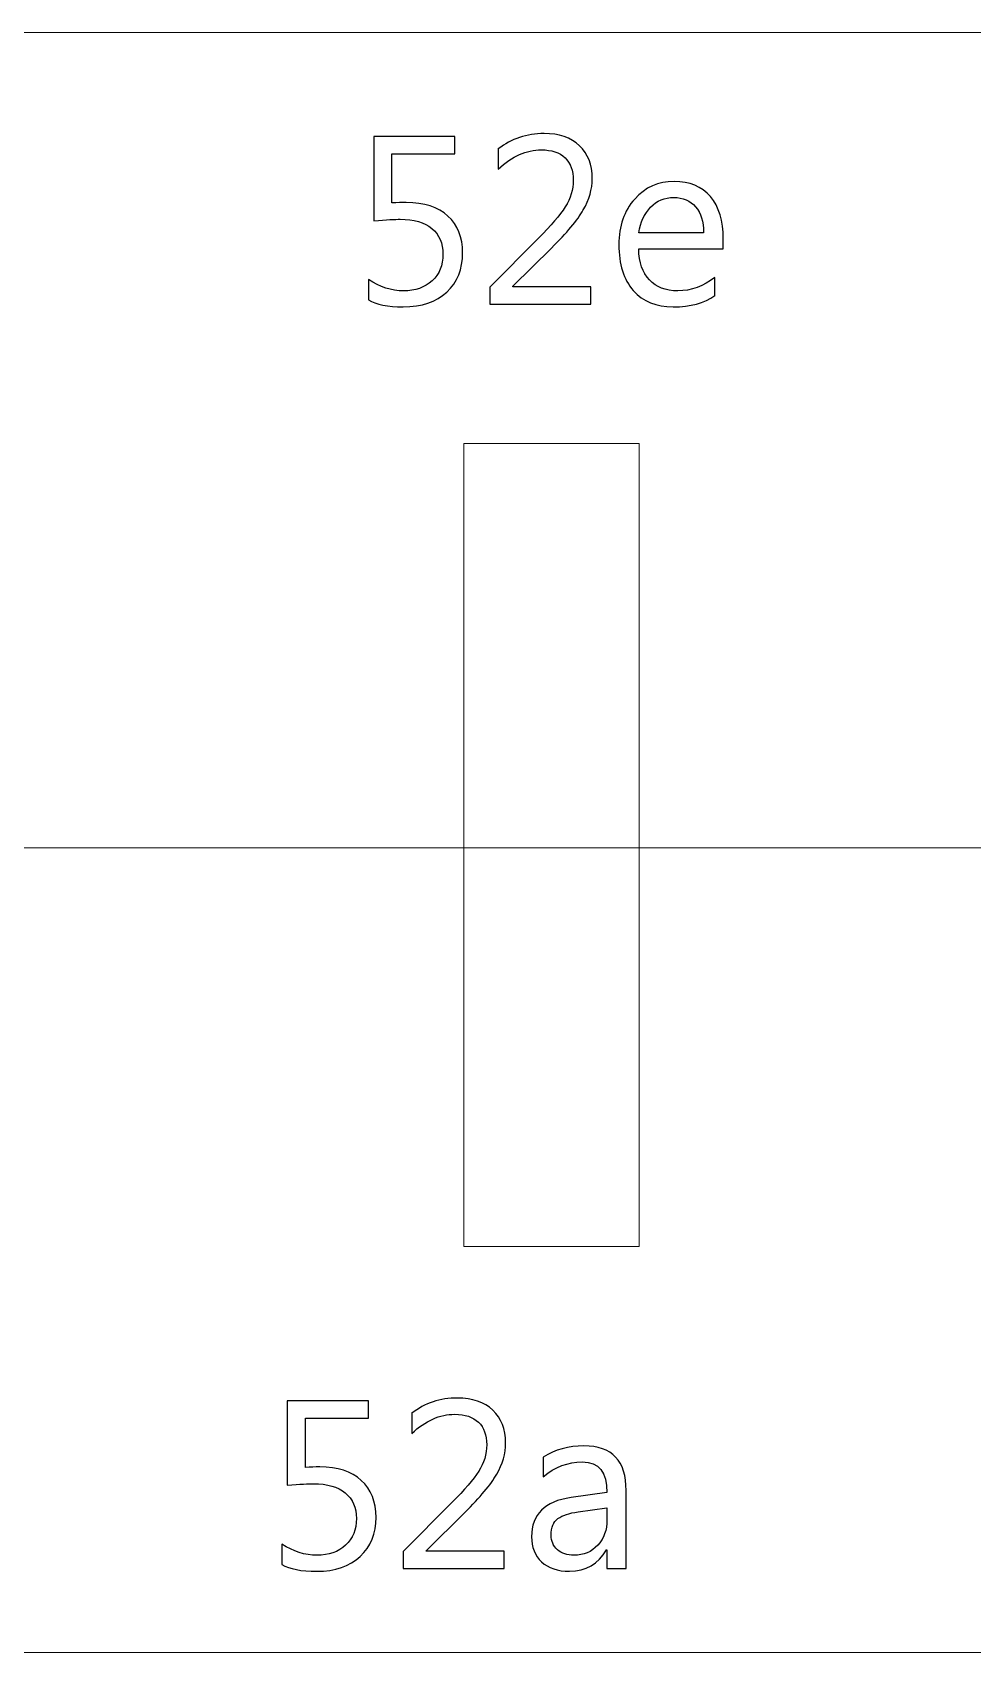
# Model space of a CAD drawing. Header units: centimetres. Extents: x -19.4 to 19.9, y -26.5 to 22.7.
# Drawn here: x -4.053 to -2.391, y 19.805 to 22.671 of the extents above; entities that cross this region are included whole.
import ezdxf

# ---------------------------------------------------------------- set-up
doc = ezdxf.new("R2010")
doc.units = ezdxf.units.CM
doc.header["$MEASUREMENT"] = 0
doc.layers.add('Camada 1', color=7, linetype='Continuous')

msp = doc.modelspace()

# ---------------------------------------------------------------- linework, layer by layer
at = {"layer": 'Camada 1', "color": 7, "lineweight": 9}
msp.add_lwpolyline([(-3.29051, 20.52374), (-2.98037, 20.52374), (-2.98037, 21.94334), (-3.29051, 21.94334), (-3.29051, 20.52374)], close=True, dxfattribs=at)
for points in [[(-5.71413, 22.67052), (-5.71413, 22.67052), (2.17639, 22.67048), (2.17639, 22.67048), (2.17639, 22.67048), (2.17639, 22.67048), (2.17639, 19.8054), (2.17639, 19.8054), (2.17639, 19.8054), (2.17639, 19.8054), (-5.71413, 19.80566), (-5.71413, 19.80566), (-5.71413, 19.80566), (-5.71413, 19.80566), (-5.71413, 22.67052), (-5.71413, 22.67052)], [(-5.71413, 21.22868), (-5.71413, 21.22868), (2.17639, 21.22866), (2.17639, 21.22866), (2.17639, 21.22866), (2.17639, 21.22866), (2.17639, 19.8054), (2.17639, 19.8054), (2.17639, 19.8054), (2.17639, 19.8054), (-5.71413, 19.80553), (-5.71413, 19.80553), (-5.71413, 19.80553), (-5.71413, 19.80553), (-5.71413, 21.22868), (-5.71413, 21.22868)]]:
    msp.add_open_spline(points, degree=3, knots=[0, 0, 0, 0, 0.2, 0.2, 0.2, 0.2, 0.4, 0.4, 0.4, 0.4, 0.6, 0.6, 0.6, 0.6, 1, 1, 1, 1], dxfattribs=at)
at = {"layer": 'Camada 1', "color": 7}
for points, knots in [([(-3.06592, 22.1902), (-3.06592, 22.1902), (-3.24457, 22.1902), (-3.24457, 22.1902), (-3.24457, 22.1902), (-3.24457, 22.1902), (-3.24457, 22.22026), (-3.24457, 22.22026), (-3.24457, 22.22026), (-3.24457, 22.22026), (-3.15821, 22.3069), (-3.15821, 22.3069), (-3.15821, 22.3069), (-3.13613, 22.32898), (-3.12039, 22.34733), (-3.11101, 22.36201), (-3.11101, 22.36201), (-3.10155, 22.37668), (-3.09683, 22.39242), (-3.09683, 22.40907), (-3.09683, 22.40907), (-3.09683, 22.42614), (-3.1017, 22.43941), (-3.1115, 22.44879), (-3.1115, 22.44879), (-3.12131, 22.45817), (-3.13521, 22.46283), (-3.15327, 22.46283), (-3.15327, 22.46283), (-3.17973, 22.46283), (-3.20506, 22.45154), (-3.22933, 22.42896), (-3.22933, 22.42896), (-3.22933, 22.42896), (-3.22933, 22.46452), (-3.22933, 22.46452), (-3.22933, 22.46452), (-3.20619, 22.48259), (-3.17924, 22.49162), (-3.14855, 22.49162), (-3.14855, 22.49162), (-3.12209, 22.49162), (-3.10127, 22.48442), (-3.0861, 22.4701), (-3.0861, 22.4701), (-3.07093, 22.45578), (-3.06338, 22.43651), (-3.06338, 22.41238), (-3.06338, 22.41238), (-3.06338, 22.3934), (-3.0686, 22.37478), (-3.07912, 22.35664), (-3.07912, 22.35664), (-3.08956, 22.33851), (-3.1084, 22.316), (-3.13556, 22.28912), (-3.13556, 22.28912), (-3.13556, 22.28912), (-3.20393, 22.22153), (-3.20393, 22.22153), (-3.20393, 22.22153), (-3.20393, 22.22153), (-3.20393, 22.22068), (-3.20393, 22.22068), (-3.20393, 22.22068), (-3.20393, 22.22068), (-3.06592, 22.22068), (-3.06592, 22.22068), (-3.06592, 22.22068), (-3.06592, 22.22068), (-3.06592, 22.1902), (-3.06592, 22.1902)], [0, 0, 0, 0, 0.0526316, 0.0526316, 0.0526316, 0.0526316, 0.1052632, 0.1052632, 0.1052632, 0.1052632, 0.1578947, 0.1578947, 0.1578947, 0.1578947, 0.2105263, 0.2105263, 0.2105263, 0.2105263, 0.2631579, 0.2631579, 0.2631579, 0.2631579, 0.3157895, 0.3157895, 0.3157895, 0.3157895, 0.3684211, 0.3684211, 0.3684211, 0.3684211, 0.4210526, 0.4210526, 0.4210526, 0.4210526, 0.4736842, 0.4736842, 0.4736842, 0.4736842, 0.5263158, 0.5263158, 0.5263158, 0.5263158, 0.5789474, 0.5789474, 0.5789474, 0.5789474, 0.6315789, 0.6315789, 0.6315789, 0.6315789, 0.6842105, 0.6842105, 0.6842105, 0.6842105, 0.7368421, 0.7368421, 0.7368421, 0.7368421, 0.7894737, 0.7894737, 0.7894737, 0.7894737, 0.8421053, 0.8421053, 0.8421053, 0.8421053, 0.8947368, 0.8947368, 0.8947368, 0.8947368, 1, 1, 1, 1]), ([(-3.45878, 22.1974), (-3.45878, 22.1974), (-3.45878, 22.23338), (-3.45878, 22.23338), (-3.45878, 22.23338), (-3.43853, 22.22012), (-3.41793, 22.21348), (-3.39698, 22.21348), (-3.39698, 22.21348), (-3.37602, 22.21348), (-3.35916, 22.21941), (-3.34632, 22.23126), (-3.34632, 22.23126), (-3.33354, 22.24305), (-3.32712, 22.25878), (-3.32712, 22.27833), (-3.32712, 22.27833), (-3.32712, 22.29773), (-3.33369, 22.3129), (-3.34674, 22.32376), (-3.34674, 22.32376), (-3.35986, 22.33463), (-3.37856, 22.34006), (-3.40297, 22.34006), (-3.40297, 22.34006), (-3.41123, 22.34006), (-3.42675, 22.33922), (-3.44947, 22.33759), (-3.44947, 22.33759), (-3.44947, 22.33759), (-3.44947, 22.48654), (-3.44947, 22.48654), (-3.44947, 22.48654), (-3.44947, 22.48654), (-3.30596, 22.48654), (-3.30596, 22.48654), (-3.30596, 22.48654), (-3.30596, 22.48654), (-3.30596, 22.45606), (-3.30596, 22.45606), (-3.30596, 22.45606), (-3.30596, 22.45606), (-3.4173, 22.45606), (-3.4173, 22.45606), (-3.4173, 22.45606), (-3.4173, 22.45606), (-3.4173, 22.36885), (-3.4173, 22.36885), (-3.4173, 22.36885), (-3.40819, 22.36941), (-3.3998, 22.3697), (-3.39204, 22.3697), (-3.39204, 22.3697), (-3.36036, 22.3697), (-3.3358, 22.36172), (-3.31845, 22.34585), (-3.31845, 22.34585), (-3.30109, 22.32997), (-3.29241, 22.30817), (-3.29241, 22.28051), (-3.29241, 22.28051), (-3.29241, 22.25187), (-3.30172, 22.22879), (-3.32042, 22.21137), (-3.32042, 22.21137), (-3.33912, 22.19387), (-3.3648, 22.18512), (-3.39733, 22.18512), (-3.39733, 22.18512), (-3.42477, 22.18512), (-3.44524, 22.18921), (-3.45878, 22.1974)], [0, 0, 0, 0, 0.0526316, 0.0526316, 0.0526316, 0.0526316, 0.1052632, 0.1052632, 0.1052632, 0.1052632, 0.1578947, 0.1578947, 0.1578947, 0.1578947, 0.2105263, 0.2105263, 0.2105263, 0.2105263, 0.2631579, 0.2631579, 0.2631579, 0.2631579, 0.3157895, 0.3157895, 0.3157895, 0.3157895, 0.3684211, 0.3684211, 0.3684211, 0.3684211, 0.4210526, 0.4210526, 0.4210526, 0.4210526, 0.4736842, 0.4736842, 0.4736842, 0.4736842, 0.5263158, 0.5263158, 0.5263158, 0.5263158, 0.5789474, 0.5789474, 0.5789474, 0.5789474, 0.6315789, 0.6315789, 0.6315789, 0.6315789, 0.6842105, 0.6842105, 0.6842105, 0.6842105, 0.7368421, 0.7368421, 0.7368421, 0.7368421, 0.7894737, 0.7894737, 0.7894737, 0.7894737, 0.8421053, 0.8421053, 0.8421053, 0.8421053, 0.8947368, 0.8947368, 0.8947368, 0.8947368, 1, 1, 1, 1]), ([(-2.83182, 22.28757), (-2.83182, 22.28757), (-2.98126, 22.28757), (-2.98126, 22.28757), (-2.98126, 22.28757), (-2.98069, 22.26393), (-2.97434, 22.24566), (-2.96228, 22.23282), (-2.96228, 22.23282), (-2.95014, 22.2199), (-2.93349, 22.21348), (-2.91232, 22.21348), (-2.91232, 22.21348), (-2.88847, 22.21348), (-2.8666, 22.22139), (-2.84663, 22.23719), (-2.84663, 22.23719), (-2.84663, 22.23719), (-2.84663, 22.20544), (-2.84663, 22.20544), (-2.84663, 22.20544), (-2.86519, 22.19189), (-2.88981, 22.18512), (-2.92037, 22.18512), (-2.92037, 22.18512), (-2.95021, 22.18512), (-2.97371, 22.19472), (-2.99078, 22.21398), (-2.99078, 22.21398), (-3.00786, 22.23324), (-3.01639, 22.26033), (-3.01639, 22.29519), (-3.01639, 22.29519), (-3.01639, 22.32821), (-3.00708, 22.35502), (-2.98838, 22.37583), (-2.98838, 22.37583), (-2.96968, 22.39658), (-2.94654, 22.40695), (-2.91881, 22.40695), (-2.91881, 22.40695), (-2.89115, 22.40695), (-2.86971, 22.39799), (-2.85454, 22.38007), (-2.85454, 22.38007), (-2.83937, 22.36215), (-2.83182, 22.33724), (-2.83182, 22.30535), (-2.83182, 22.30535), (-2.83182, 22.30535), (-2.83182, 22.28757), (-2.83182, 22.28757)], [0, 0, 0, 0, 0.0714286, 0.0714286, 0.0714286, 0.0714286, 0.1428571, 0.1428571, 0.1428571, 0.1428571, 0.2142857, 0.2142857, 0.2142857, 0.2142857, 0.2857143, 0.2857143, 0.2857143, 0.2857143, 0.3571429, 0.3571429, 0.3571429, 0.3571429, 0.4285714, 0.4285714, 0.4285714, 0.4285714, 0.5, 0.5, 0.5, 0.5, 0.5714286, 0.5714286, 0.5714286, 0.5714286, 0.6428571, 0.6428571, 0.6428571, 0.6428571, 0.7142857, 0.7142857, 0.7142857, 0.7142857, 0.7857143, 0.7857143, 0.7857143, 0.7857143, 0.8571429, 0.8571429, 0.8571429, 0.8571429, 1, 1, 1, 1]), ([(-2.86653, 22.31636), (-2.86667, 22.33597), (-2.8714, 22.35128), (-2.88071, 22.36222), (-2.88071, 22.36222), (-2.89003, 22.37315), (-2.90294, 22.37859), (-2.91945, 22.37859), (-2.91945, 22.37859), (-2.93539, 22.37859), (-2.94901, 22.37287), (-2.96016, 22.36137), (-2.96016, 22.36137), (-2.97131, 22.34987), (-2.97822, 22.33491), (-2.98083, 22.31636), (-2.98083, 22.31636), (-2.98083, 22.31636), (-2.86653, 22.31636), (-2.86653, 22.31636)], [0, 0, 0, 0, 0.1666667, 0.1666667, 0.1666667, 0.1666667, 0.3333333, 0.3333333, 0.3333333, 0.3333333, 0.5, 0.5, 0.5, 0.5, 0.6666667, 0.6666667, 0.6666667, 0.6666667, 1, 1, 1, 1]), ([(-3.61178, 19.9614), (-3.61178, 19.9614), (-3.61178, 19.99738), (-3.61178, 19.99738), (-3.61178, 19.99738), (-3.59153, 19.98412), (-3.57093, 19.97748), (-3.54998, 19.97748), (-3.54998, 19.97748), (-3.52902, 19.97748), (-3.51216, 19.98341), (-3.49932, 19.99526), (-3.49932, 19.99526), (-3.48654, 20.00705), (-3.48012, 20.02278), (-3.48012, 20.04233), (-3.48012, 20.04233), (-3.48012, 20.06173), (-3.48669, 20.0769), (-3.49974, 20.08776), (-3.49974, 20.08776), (-3.51286, 20.09863), (-3.53156, 20.10406), (-3.55597, 20.10406), (-3.55597, 20.10406), (-3.56423, 20.10406), (-3.57975, 20.10322), (-3.60247, 20.10159), (-3.60247, 20.10159), (-3.60247, 20.10159), (-3.60247, 20.25054), (-3.60247, 20.25054), (-3.60247, 20.25054), (-3.60247, 20.25054), (-3.45896, 20.25054), (-3.45896, 20.25054), (-3.45896, 20.25054), (-3.45896, 20.25054), (-3.45896, 20.22006), (-3.45896, 20.22006), (-3.45896, 20.22006), (-3.45896, 20.22006), (-3.5703, 20.22006), (-3.5703, 20.22006), (-3.5703, 20.22006), (-3.5703, 20.22006), (-3.5703, 20.13285), (-3.5703, 20.13285), (-3.5703, 20.13285), (-3.56119, 20.13341), (-3.5528, 20.1337), (-3.54504, 20.1337), (-3.54504, 20.1337), (-3.51336, 20.1337), (-3.4888, 20.12572), (-3.47145, 20.10985), (-3.47145, 20.10985), (-3.45409, 20.09397), (-3.44541, 20.07217), (-3.44541, 20.04451), (-3.44541, 20.04451), (-3.44541, 20.01587), (-3.45472, 19.99279), (-3.47342, 19.97537), (-3.47342, 19.97537), (-3.49212, 19.95787), (-3.5178, 19.94912), (-3.55033, 19.94912), (-3.55033, 19.94912), (-3.57777, 19.94912), (-3.59824, 19.95321), (-3.61178, 19.9614)], [0, 0, 0, 0, 0.0526316, 0.0526316, 0.0526316, 0.0526316, 0.1052632, 0.1052632, 0.1052632, 0.1052632, 0.1578947, 0.1578947, 0.1578947, 0.1578947, 0.2105263, 0.2105263, 0.2105263, 0.2105263, 0.2631579, 0.2631579, 0.2631579, 0.2631579, 0.3157895, 0.3157895, 0.3157895, 0.3157895, 0.3684211, 0.3684211, 0.3684211, 0.3684211, 0.4210526, 0.4210526, 0.4210526, 0.4210526, 0.4736842, 0.4736842, 0.4736842, 0.4736842, 0.5263158, 0.5263158, 0.5263158, 0.5263158, 0.5789474, 0.5789474, 0.5789474, 0.5789474, 0.6315789, 0.6315789, 0.6315789, 0.6315789, 0.6842105, 0.6842105, 0.6842105, 0.6842105, 0.7368421, 0.7368421, 0.7368421, 0.7368421, 0.7894737, 0.7894737, 0.7894737, 0.7894737, 0.8421053, 0.8421053, 0.8421053, 0.8421053, 0.8947368, 0.8947368, 0.8947368, 0.8947368, 1, 1, 1, 1]), ([(-3.21892, 19.9542), (-3.21892, 19.9542), (-3.39757, 19.9542), (-3.39757, 19.9542), (-3.39757, 19.9542), (-3.39757, 19.9542), (-3.39757, 19.98426), (-3.39757, 19.98426), (-3.39757, 19.98426), (-3.39757, 19.98426), (-3.31121, 20.0709), (-3.31121, 20.0709), (-3.31121, 20.0709), (-3.28913, 20.09298), (-3.27339, 20.11133), (-3.26401, 20.12601), (-3.26401, 20.12601), (-3.25455, 20.14068), (-3.24983, 20.15642), (-3.24983, 20.17307), (-3.24983, 20.17307), (-3.24983, 20.19014), (-3.2547, 20.20341), (-3.2645, 20.21279), (-3.2645, 20.21279), (-3.27431, 20.22217), (-3.28821, 20.22683), (-3.30627, 20.22683), (-3.30627, 20.22683), (-3.33273, 20.22683), (-3.35806, 20.21554), (-3.38233, 20.19296), (-3.38233, 20.19296), (-3.38233, 20.19296), (-3.38233, 20.22852), (-3.38233, 20.22852), (-3.38233, 20.22852), (-3.35919, 20.24659), (-3.33224, 20.25562), (-3.30155, 20.25562), (-3.30155, 20.25562), (-3.27509, 20.25562), (-3.25427, 20.24842), (-3.2391, 20.2341), (-3.2391, 20.2341), (-3.22393, 20.21978), (-3.21638, 20.20051), (-3.21638, 20.17638), (-3.21638, 20.17638), (-3.21638, 20.1574), (-3.2216, 20.13878), (-3.23212, 20.12064), (-3.23212, 20.12064), (-3.24256, 20.10251), (-3.2614, 20.08), (-3.28856, 20.05312), (-3.28856, 20.05312), (-3.28856, 20.05312), (-3.35693, 19.98553), (-3.35693, 19.98553), (-3.35693, 19.98553), (-3.35693, 19.98553), (-3.35693, 19.98468), (-3.35693, 19.98468), (-3.35693, 19.98468), (-3.35693, 19.98468), (-3.21892, 19.98468), (-3.21892, 19.98468), (-3.21892, 19.98468), (-3.21892, 19.98468), (-3.21892, 19.9542), (-3.21892, 19.9542)], [0, 0, 0, 0, 0.0526316, 0.0526316, 0.0526316, 0.0526316, 0.1052632, 0.1052632, 0.1052632, 0.1052632, 0.1578947, 0.1578947, 0.1578947, 0.1578947, 0.2105263, 0.2105263, 0.2105263, 0.2105263, 0.2631579, 0.2631579, 0.2631579, 0.2631579, 0.3157895, 0.3157895, 0.3157895, 0.3157895, 0.3684211, 0.3684211, 0.3684211, 0.3684211, 0.4210526, 0.4210526, 0.4210526, 0.4210526, 0.4736842, 0.4736842, 0.4736842, 0.4736842, 0.5263158, 0.5263158, 0.5263158, 0.5263158, 0.5789474, 0.5789474, 0.5789474, 0.5789474, 0.6315789, 0.6315789, 0.6315789, 0.6315789, 0.6842105, 0.6842105, 0.6842105, 0.6842105, 0.7368421, 0.7368421, 0.7368421, 0.7368421, 0.7894737, 0.7894737, 0.7894737, 0.7894737, 0.8421053, 0.8421053, 0.8421053, 0.8421053, 0.8947368, 0.8947368, 0.8947368, 0.8947368, 1, 1, 1, 1]), ([(-3.00344, 19.9542), (-3.00344, 19.9542), (-3.03731, 19.9542), (-3.03731, 19.9542), (-3.03731, 19.9542), (-3.03731, 19.9542), (-3.03731, 19.98729), (-3.03731, 19.98729), (-3.03731, 19.98729), (-3.03731, 19.98729), (-3.03816, 19.98729), (-3.03816, 19.98729), (-3.03816, 19.98729), (-3.0529, 19.96182), (-3.07456, 19.94912), (-3.10328, 19.94912), (-3.10328, 19.94912), (-3.12438, 19.94912), (-3.14089, 19.95469), (-3.15281, 19.96591), (-3.15281, 19.96591), (-3.16474, 19.97706), (-3.17066, 19.99188), (-3.17066, 20.01036), (-3.17066, 20.01036), (-3.17066, 20.04995), (-3.14738, 20.07302), (-3.10081, 20.07951), (-3.10081, 20.07951), (-3.10081, 20.07951), (-3.03731, 20.0884), (-3.03731, 20.0884), (-3.03731, 20.0884), (-3.03731, 20.12452), (-3.05185, 20.14259), (-3.08091, 20.14259), (-3.08091, 20.14259), (-3.10639, 20.14259), (-3.12939, 20.13384), (-3.14992, 20.11634), (-3.14992, 20.11634), (-3.14992, 20.11634), (-3.14992, 20.15105), (-3.14992, 20.15105), (-3.14992, 20.15105), (-3.12911, 20.16432), (-3.10519, 20.17095), (-3.07802, 20.17095), (-3.07802, 20.17095), (-3.02828, 20.17095), (-3.00344, 20.14463), (-3.00344, 20.09193), (-3.00344, 20.09193), (-3.00344, 20.09193), (-3.00344, 19.9542), (-3.00344, 19.9542)], [0, 0, 0, 0, 0.0666667, 0.0666667, 0.0666667, 0.0666667, 0.1333333, 0.1333333, 0.1333333, 0.1333333, 0.2, 0.2, 0.2, 0.2, 0.2666667, 0.2666667, 0.2666667, 0.2666667, 0.3333333, 0.3333333, 0.3333333, 0.3333333, 0.4, 0.4, 0.4, 0.4, 0.4666667, 0.4666667, 0.4666667, 0.4666667, 0.5333333, 0.5333333, 0.5333333, 0.5333333, 0.6, 0.6, 0.6, 0.6, 0.6666667, 0.6666667, 0.6666667, 0.6666667, 0.7333333, 0.7333333, 0.7333333, 0.7333333, 0.8, 0.8, 0.8, 0.8, 0.8666667, 0.8666667, 0.8666667, 0.8666667, 1, 1, 1, 1]), ([(-3.03731, 20.06131), (-3.03731, 20.06131), (-3.08839, 20.05425), (-3.08839, 20.05425), (-3.08839, 20.05425), (-3.10413, 20.05206), (-3.11598, 20.04811), (-3.12395, 20.04254), (-3.12395, 20.04254), (-3.13193, 20.03689), (-3.13595, 20.02701), (-3.13595, 20.01276), (-3.13595, 20.01276), (-3.13595, 20.00239), (-3.13228, 19.99392), (-3.12487, 19.98736), (-3.12487, 19.98736), (-3.11753, 19.9808), (-3.10766, 19.97748), (-3.09545, 19.97748), (-3.09545, 19.97748), (-3.07859, 19.97748), (-3.06469, 19.98341), (-3.05375, 19.99519), (-3.05375, 19.99519), (-3.04281, 20.00705), (-3.03731, 20.022), (-3.03731, 20.04014), (-3.03731, 20.04014), (-3.03731, 20.04014), (-3.03731, 20.06131), (-3.03731, 20.06131)], [0, 0, 0, 0, 0.1111111, 0.1111111, 0.1111111, 0.1111111, 0.2222222, 0.2222222, 0.2222222, 0.2222222, 0.3333333, 0.3333333, 0.3333333, 0.3333333, 0.4444444, 0.4444444, 0.4444444, 0.4444444, 0.5555556, 0.5555556, 0.5555556, 0.5555556, 0.6666667, 0.6666667, 0.6666667, 0.6666667, 0.7777778, 0.7777778, 0.7777778, 0.7777778, 1, 1, 1, 1])]:
    msp.add_open_spline(points, degree=3, knots=knots, dxfattribs=at)
at = {"layer": 'Camada 1', "color": 250, "lineweight": 9}
for points, knots in [([(-3.06592, 22.1902), (-3.06592, 22.1902), (-3.24457, 22.1902), (-3.24457, 22.1902), (-3.24457, 22.1902), (-3.24457, 22.1902), (-3.24457, 22.22026), (-3.24457, 22.22026), (-3.24457, 22.22026), (-3.24457, 22.22026), (-3.15821, 22.3069), (-3.15821, 22.3069), (-3.15821, 22.3069), (-3.13613, 22.32898), (-3.12039, 22.34733), (-3.11101, 22.36201), (-3.11101, 22.36201), (-3.10155, 22.37668), (-3.09683, 22.39242), (-3.09683, 22.40907), (-3.09683, 22.40907), (-3.09683, 22.42614), (-3.1017, 22.43941), (-3.1115, 22.44879), (-3.1115, 22.44879), (-3.12131, 22.45817), (-3.13521, 22.46283), (-3.15327, 22.46283), (-3.15327, 22.46283), (-3.17973, 22.46283), (-3.20506, 22.45154), (-3.22933, 22.42896), (-3.22933, 22.42896), (-3.22933, 22.42896), (-3.22933, 22.46452), (-3.22933, 22.46452), (-3.22933, 22.46452), (-3.20619, 22.48259), (-3.17924, 22.49162), (-3.14855, 22.49162), (-3.14855, 22.49162), (-3.12209, 22.49162), (-3.10127, 22.48442), (-3.0861, 22.4701), (-3.0861, 22.4701), (-3.07093, 22.45578), (-3.06338, 22.43651), (-3.06338, 22.41238), (-3.06338, 22.41238), (-3.06338, 22.3934), (-3.0686, 22.37478), (-3.07912, 22.35664), (-3.07912, 22.35664), (-3.08956, 22.33851), (-3.1084, 22.316), (-3.13556, 22.28912), (-3.13556, 22.28912), (-3.13556, 22.28912), (-3.20393, 22.22153), (-3.20393, 22.22153), (-3.20393, 22.22153), (-3.20393, 22.22153), (-3.20393, 22.22068), (-3.20393, 22.22068), (-3.20393, 22.22068), (-3.20393, 22.22068), (-3.06592, 22.22068), (-3.06592, 22.22068), (-3.06592, 22.22068), (-3.06592, 22.22068), (-3.06592, 22.1902), (-3.06592, 22.1902)], [0, 0, 0, 0, 0.0526316, 0.0526316, 0.0526316, 0.0526316, 0.1052632, 0.1052632, 0.1052632, 0.1052632, 0.1578947, 0.1578947, 0.1578947, 0.1578947, 0.2105263, 0.2105263, 0.2105263, 0.2105263, 0.2631579, 0.2631579, 0.2631579, 0.2631579, 0.3157895, 0.3157895, 0.3157895, 0.3157895, 0.3684211, 0.3684211, 0.3684211, 0.3684211, 0.4210526, 0.4210526, 0.4210526, 0.4210526, 0.4736842, 0.4736842, 0.4736842, 0.4736842, 0.5263158, 0.5263158, 0.5263158, 0.5263158, 0.5789474, 0.5789474, 0.5789474, 0.5789474, 0.6315789, 0.6315789, 0.6315789, 0.6315789, 0.6842105, 0.6842105, 0.6842105, 0.6842105, 0.7368421, 0.7368421, 0.7368421, 0.7368421, 0.7894737, 0.7894737, 0.7894737, 0.7894737, 0.8421053, 0.8421053, 0.8421053, 0.8421053, 0.8947368, 0.8947368, 0.8947368, 0.8947368, 1, 1, 1, 1]), ([(-3.45878, 22.1974), (-3.45878, 22.1974), (-3.45878, 22.23338), (-3.45878, 22.23338), (-3.45878, 22.23338), (-3.43853, 22.22012), (-3.41793, 22.21348), (-3.39698, 22.21348), (-3.39698, 22.21348), (-3.37602, 22.21348), (-3.35916, 22.21941), (-3.34632, 22.23126), (-3.34632, 22.23126), (-3.33354, 22.24305), (-3.32712, 22.25878), (-3.32712, 22.27833), (-3.32712, 22.27833), (-3.32712, 22.29773), (-3.33369, 22.3129), (-3.34674, 22.32376), (-3.34674, 22.32376), (-3.35986, 22.33463), (-3.37856, 22.34006), (-3.40297, 22.34006), (-3.40297, 22.34006), (-3.41123, 22.34006), (-3.42675, 22.33922), (-3.44947, 22.33759), (-3.44947, 22.33759), (-3.44947, 22.33759), (-3.44947, 22.48654), (-3.44947, 22.48654), (-3.44947, 22.48654), (-3.44947, 22.48654), (-3.30596, 22.48654), (-3.30596, 22.48654), (-3.30596, 22.48654), (-3.30596, 22.48654), (-3.30596, 22.45606), (-3.30596, 22.45606), (-3.30596, 22.45606), (-3.30596, 22.45606), (-3.4173, 22.45606), (-3.4173, 22.45606), (-3.4173, 22.45606), (-3.4173, 22.45606), (-3.4173, 22.36885), (-3.4173, 22.36885), (-3.4173, 22.36885), (-3.40819, 22.36941), (-3.3998, 22.3697), (-3.39204, 22.3697), (-3.39204, 22.3697), (-3.36036, 22.3697), (-3.3358, 22.36172), (-3.31845, 22.34585), (-3.31845, 22.34585), (-3.30109, 22.32997), (-3.29241, 22.30817), (-3.29241, 22.28051), (-3.29241, 22.28051), (-3.29241, 22.25187), (-3.30172, 22.22879), (-3.32042, 22.21137), (-3.32042, 22.21137), (-3.33912, 22.19387), (-3.3648, 22.18512), (-3.39733, 22.18512), (-3.39733, 22.18512), (-3.42477, 22.18512), (-3.44524, 22.18921), (-3.45878, 22.1974)], [0, 0, 0, 0, 0.0526316, 0.0526316, 0.0526316, 0.0526316, 0.1052632, 0.1052632, 0.1052632, 0.1052632, 0.1578947, 0.1578947, 0.1578947, 0.1578947, 0.2105263, 0.2105263, 0.2105263, 0.2105263, 0.2631579, 0.2631579, 0.2631579, 0.2631579, 0.3157895, 0.3157895, 0.3157895, 0.3157895, 0.3684211, 0.3684211, 0.3684211, 0.3684211, 0.4210526, 0.4210526, 0.4210526, 0.4210526, 0.4736842, 0.4736842, 0.4736842, 0.4736842, 0.5263158, 0.5263158, 0.5263158, 0.5263158, 0.5789474, 0.5789474, 0.5789474, 0.5789474, 0.6315789, 0.6315789, 0.6315789, 0.6315789, 0.6842105, 0.6842105, 0.6842105, 0.6842105, 0.7368421, 0.7368421, 0.7368421, 0.7368421, 0.7894737, 0.7894737, 0.7894737, 0.7894737, 0.8421053, 0.8421053, 0.8421053, 0.8421053, 0.8947368, 0.8947368, 0.8947368, 0.8947368, 1, 1, 1, 1]), ([(-2.83182, 22.28757), (-2.83182, 22.28757), (-2.98126, 22.28757), (-2.98126, 22.28757), (-2.98126, 22.28757), (-2.98069, 22.26393), (-2.97434, 22.24566), (-2.96228, 22.23282), (-2.96228, 22.23282), (-2.95014, 22.2199), (-2.93349, 22.21348), (-2.91232, 22.21348), (-2.91232, 22.21348), (-2.88847, 22.21348), (-2.8666, 22.22139), (-2.84663, 22.23719), (-2.84663, 22.23719), (-2.84663, 22.23719), (-2.84663, 22.20544), (-2.84663, 22.20544), (-2.84663, 22.20544), (-2.86519, 22.19189), (-2.88981, 22.18512), (-2.92037, 22.18512), (-2.92037, 22.18512), (-2.95021, 22.18512), (-2.97371, 22.19472), (-2.99078, 22.21398), (-2.99078, 22.21398), (-3.00786, 22.23324), (-3.01639, 22.26033), (-3.01639, 22.29519), (-3.01639, 22.29519), (-3.01639, 22.32821), (-3.00708, 22.35502), (-2.98838, 22.37583), (-2.98838, 22.37583), (-2.96968, 22.39658), (-2.94654, 22.40695), (-2.91881, 22.40695), (-2.91881, 22.40695), (-2.89115, 22.40695), (-2.86971, 22.39799), (-2.85454, 22.38007), (-2.85454, 22.38007), (-2.83937, 22.36215), (-2.83182, 22.33724), (-2.83182, 22.30535), (-2.83182, 22.30535), (-2.83182, 22.30535), (-2.83182, 22.28757), (-2.83182, 22.28757)], [0, 0, 0, 0, 0.0714286, 0.0714286, 0.0714286, 0.0714286, 0.1428571, 0.1428571, 0.1428571, 0.1428571, 0.2142857, 0.2142857, 0.2142857, 0.2142857, 0.2857143, 0.2857143, 0.2857143, 0.2857143, 0.3571429, 0.3571429, 0.3571429, 0.3571429, 0.4285714, 0.4285714, 0.4285714, 0.4285714, 0.5, 0.5, 0.5, 0.5, 0.5714286, 0.5714286, 0.5714286, 0.5714286, 0.6428571, 0.6428571, 0.6428571, 0.6428571, 0.7142857, 0.7142857, 0.7142857, 0.7142857, 0.7857143, 0.7857143, 0.7857143, 0.7857143, 0.8571429, 0.8571429, 0.8571429, 0.8571429, 1, 1, 1, 1]), ([(-2.86653, 22.31636), (-2.86667, 22.33597), (-2.8714, 22.35128), (-2.88071, 22.36222), (-2.88071, 22.36222), (-2.89003, 22.37315), (-2.90294, 22.37859), (-2.91945, 22.37859), (-2.91945, 22.37859), (-2.93539, 22.37859), (-2.94901, 22.37287), (-2.96016, 22.36137), (-2.96016, 22.36137), (-2.97131, 22.34987), (-2.97822, 22.33491), (-2.98083, 22.31636), (-2.98083, 22.31636), (-2.98083, 22.31636), (-2.86653, 22.31636), (-2.86653, 22.31636)], [0, 0, 0, 0, 0.1666667, 0.1666667, 0.1666667, 0.1666667, 0.3333333, 0.3333333, 0.3333333, 0.3333333, 0.5, 0.5, 0.5, 0.5, 0.6666667, 0.6666667, 0.6666667, 0.6666667, 1, 1, 1, 1]), ([(-3.61178, 19.9614), (-3.61178, 19.9614), (-3.61178, 19.99738), (-3.61178, 19.99738), (-3.61178, 19.99738), (-3.59153, 19.98412), (-3.57093, 19.97748), (-3.54998, 19.97748), (-3.54998, 19.97748), (-3.52902, 19.97748), (-3.51216, 19.98341), (-3.49932, 19.99526), (-3.49932, 19.99526), (-3.48654, 20.00705), (-3.48012, 20.02278), (-3.48012, 20.04233), (-3.48012, 20.04233), (-3.48012, 20.06173), (-3.48669, 20.0769), (-3.49974, 20.08776), (-3.49974, 20.08776), (-3.51286, 20.09863), (-3.53156, 20.10406), (-3.55597, 20.10406), (-3.55597, 20.10406), (-3.56423, 20.10406), (-3.57975, 20.10322), (-3.60247, 20.10159), (-3.60247, 20.10159), (-3.60247, 20.10159), (-3.60247, 20.25054), (-3.60247, 20.25054), (-3.60247, 20.25054), (-3.60247, 20.25054), (-3.45896, 20.25054), (-3.45896, 20.25054), (-3.45896, 20.25054), (-3.45896, 20.25054), (-3.45896, 20.22006), (-3.45896, 20.22006), (-3.45896, 20.22006), (-3.45896, 20.22006), (-3.5703, 20.22006), (-3.5703, 20.22006), (-3.5703, 20.22006), (-3.5703, 20.22006), (-3.5703, 20.13285), (-3.5703, 20.13285), (-3.5703, 20.13285), (-3.56119, 20.13341), (-3.5528, 20.1337), (-3.54504, 20.1337), (-3.54504, 20.1337), (-3.51336, 20.1337), (-3.4888, 20.12572), (-3.47145, 20.10985), (-3.47145, 20.10985), (-3.45409, 20.09397), (-3.44541, 20.07217), (-3.44541, 20.04451), (-3.44541, 20.04451), (-3.44541, 20.01587), (-3.45472, 19.99279), (-3.47342, 19.97537), (-3.47342, 19.97537), (-3.49212, 19.95787), (-3.5178, 19.94912), (-3.55033, 19.94912), (-3.55033, 19.94912), (-3.57777, 19.94912), (-3.59824, 19.95321), (-3.61178, 19.9614)], [0, 0, 0, 0, 0.0526316, 0.0526316, 0.0526316, 0.0526316, 0.1052632, 0.1052632, 0.1052632, 0.1052632, 0.1578947, 0.1578947, 0.1578947, 0.1578947, 0.2105263, 0.2105263, 0.2105263, 0.2105263, 0.2631579, 0.2631579, 0.2631579, 0.2631579, 0.3157895, 0.3157895, 0.3157895, 0.3157895, 0.3684211, 0.3684211, 0.3684211, 0.3684211, 0.4210526, 0.4210526, 0.4210526, 0.4210526, 0.4736842, 0.4736842, 0.4736842, 0.4736842, 0.5263158, 0.5263158, 0.5263158, 0.5263158, 0.5789474, 0.5789474, 0.5789474, 0.5789474, 0.6315789, 0.6315789, 0.6315789, 0.6315789, 0.6842105, 0.6842105, 0.6842105, 0.6842105, 0.7368421, 0.7368421, 0.7368421, 0.7368421, 0.7894737, 0.7894737, 0.7894737, 0.7894737, 0.8421053, 0.8421053, 0.8421053, 0.8421053, 0.8947368, 0.8947368, 0.8947368, 0.8947368, 1, 1, 1, 1]), ([(-3.21892, 19.9542), (-3.21892, 19.9542), (-3.39757, 19.9542), (-3.39757, 19.9542), (-3.39757, 19.9542), (-3.39757, 19.9542), (-3.39757, 19.98426), (-3.39757, 19.98426), (-3.39757, 19.98426), (-3.39757, 19.98426), (-3.31121, 20.0709), (-3.31121, 20.0709), (-3.31121, 20.0709), (-3.28913, 20.09298), (-3.27339, 20.11133), (-3.26401, 20.12601), (-3.26401, 20.12601), (-3.25455, 20.14068), (-3.24983, 20.15642), (-3.24983, 20.17307), (-3.24983, 20.17307), (-3.24983, 20.19014), (-3.2547, 20.20341), (-3.2645, 20.21279), (-3.2645, 20.21279), (-3.27431, 20.22217), (-3.28821, 20.22683), (-3.30627, 20.22683), (-3.30627, 20.22683), (-3.33273, 20.22683), (-3.35806, 20.21554), (-3.38233, 20.19296), (-3.38233, 20.19296), (-3.38233, 20.19296), (-3.38233, 20.22852), (-3.38233, 20.22852), (-3.38233, 20.22852), (-3.35919, 20.24659), (-3.33224, 20.25562), (-3.30155, 20.25562), (-3.30155, 20.25562), (-3.27509, 20.25562), (-3.25427, 20.24842), (-3.2391, 20.2341), (-3.2391, 20.2341), (-3.22393, 20.21978), (-3.21638, 20.20051), (-3.21638, 20.17638), (-3.21638, 20.17638), (-3.21638, 20.1574), (-3.2216, 20.13878), (-3.23212, 20.12064), (-3.23212, 20.12064), (-3.24256, 20.10251), (-3.2614, 20.08), (-3.28856, 20.05312), (-3.28856, 20.05312), (-3.28856, 20.05312), (-3.35693, 19.98553), (-3.35693, 19.98553), (-3.35693, 19.98553), (-3.35693, 19.98553), (-3.35693, 19.98468), (-3.35693, 19.98468), (-3.35693, 19.98468), (-3.35693, 19.98468), (-3.21892, 19.98468), (-3.21892, 19.98468), (-3.21892, 19.98468), (-3.21892, 19.98468), (-3.21892, 19.9542), (-3.21892, 19.9542)], [0, 0, 0, 0, 0.0526316, 0.0526316, 0.0526316, 0.0526316, 0.1052632, 0.1052632, 0.1052632, 0.1052632, 0.1578947, 0.1578947, 0.1578947, 0.1578947, 0.2105263, 0.2105263, 0.2105263, 0.2105263, 0.2631579, 0.2631579, 0.2631579, 0.2631579, 0.3157895, 0.3157895, 0.3157895, 0.3157895, 0.3684211, 0.3684211, 0.3684211, 0.3684211, 0.4210526, 0.4210526, 0.4210526, 0.4210526, 0.4736842, 0.4736842, 0.4736842, 0.4736842, 0.5263158, 0.5263158, 0.5263158, 0.5263158, 0.5789474, 0.5789474, 0.5789474, 0.5789474, 0.6315789, 0.6315789, 0.6315789, 0.6315789, 0.6842105, 0.6842105, 0.6842105, 0.6842105, 0.7368421, 0.7368421, 0.7368421, 0.7368421, 0.7894737, 0.7894737, 0.7894737, 0.7894737, 0.8421053, 0.8421053, 0.8421053, 0.8421053, 0.8947368, 0.8947368, 0.8947368, 0.8947368, 1, 1, 1, 1]), ([(-3.00344, 19.9542), (-3.00344, 19.9542), (-3.03731, 19.9542), (-3.03731, 19.9542), (-3.03731, 19.9542), (-3.03731, 19.9542), (-3.03731, 19.98729), (-3.03731, 19.98729), (-3.03731, 19.98729), (-3.03731, 19.98729), (-3.03816, 19.98729), (-3.03816, 19.98729), (-3.03816, 19.98729), (-3.0529, 19.96182), (-3.07456, 19.94912), (-3.10328, 19.94912), (-3.10328, 19.94912), (-3.12438, 19.94912), (-3.14089, 19.95469), (-3.15281, 19.96591), (-3.15281, 19.96591), (-3.16474, 19.97706), (-3.17066, 19.99188), (-3.17066, 20.01036), (-3.17066, 20.01036), (-3.17066, 20.04995), (-3.14738, 20.07302), (-3.10081, 20.07951), (-3.10081, 20.07951), (-3.10081, 20.07951), (-3.03731, 20.0884), (-3.03731, 20.0884), (-3.03731, 20.0884), (-3.03731, 20.12452), (-3.05185, 20.14259), (-3.08091, 20.14259), (-3.08091, 20.14259), (-3.10639, 20.14259), (-3.12939, 20.13384), (-3.14992, 20.11634), (-3.14992, 20.11634), (-3.14992, 20.11634), (-3.14992, 20.15105), (-3.14992, 20.15105), (-3.14992, 20.15105), (-3.12911, 20.16432), (-3.10519, 20.17095), (-3.07802, 20.17095), (-3.07802, 20.17095), (-3.02828, 20.17095), (-3.00344, 20.14463), (-3.00344, 20.09193), (-3.00344, 20.09193), (-3.00344, 20.09193), (-3.00344, 19.9542), (-3.00344, 19.9542)], [0, 0, 0, 0, 0.0666667, 0.0666667, 0.0666667, 0.0666667, 0.1333333, 0.1333333, 0.1333333, 0.1333333, 0.2, 0.2, 0.2, 0.2, 0.2666667, 0.2666667, 0.2666667, 0.2666667, 0.3333333, 0.3333333, 0.3333333, 0.3333333, 0.4, 0.4, 0.4, 0.4, 0.4666667, 0.4666667, 0.4666667, 0.4666667, 0.5333333, 0.5333333, 0.5333333, 0.5333333, 0.6, 0.6, 0.6, 0.6, 0.6666667, 0.6666667, 0.6666667, 0.6666667, 0.7333333, 0.7333333, 0.7333333, 0.7333333, 0.8, 0.8, 0.8, 0.8, 0.8666667, 0.8666667, 0.8666667, 0.8666667, 1, 1, 1, 1]), ([(-3.03731, 20.06131), (-3.03731, 20.06131), (-3.08839, 20.05425), (-3.08839, 20.05425), (-3.08839, 20.05425), (-3.10413, 20.05206), (-3.11598, 20.04811), (-3.12395, 20.04254), (-3.12395, 20.04254), (-3.13193, 20.03689), (-3.13595, 20.02701), (-3.13595, 20.01276), (-3.13595, 20.01276), (-3.13595, 20.00239), (-3.13228, 19.99392), (-3.12487, 19.98736), (-3.12487, 19.98736), (-3.11753, 19.9808), (-3.10766, 19.97748), (-3.09545, 19.97748), (-3.09545, 19.97748), (-3.07859, 19.97748), (-3.06469, 19.98341), (-3.05375, 19.99519), (-3.05375, 19.99519), (-3.04281, 20.00705), (-3.03731, 20.022), (-3.03731, 20.04014), (-3.03731, 20.04014), (-3.03731, 20.04014), (-3.03731, 20.06131), (-3.03731, 20.06131)], [0, 0, 0, 0, 0.1111111, 0.1111111, 0.1111111, 0.1111111, 0.2222222, 0.2222222, 0.2222222, 0.2222222, 0.3333333, 0.3333333, 0.3333333, 0.3333333, 0.4444444, 0.4444444, 0.4444444, 0.4444444, 0.5555556, 0.5555556, 0.5555556, 0.5555556, 0.6666667, 0.6666667, 0.6666667, 0.6666667, 0.7777778, 0.7777778, 0.7777778, 0.7777778, 1, 1, 1, 1])]:
    msp.add_open_spline(points, degree=3, knots=knots, dxfattribs=at)

doc.saveas('drawing.dxf')
